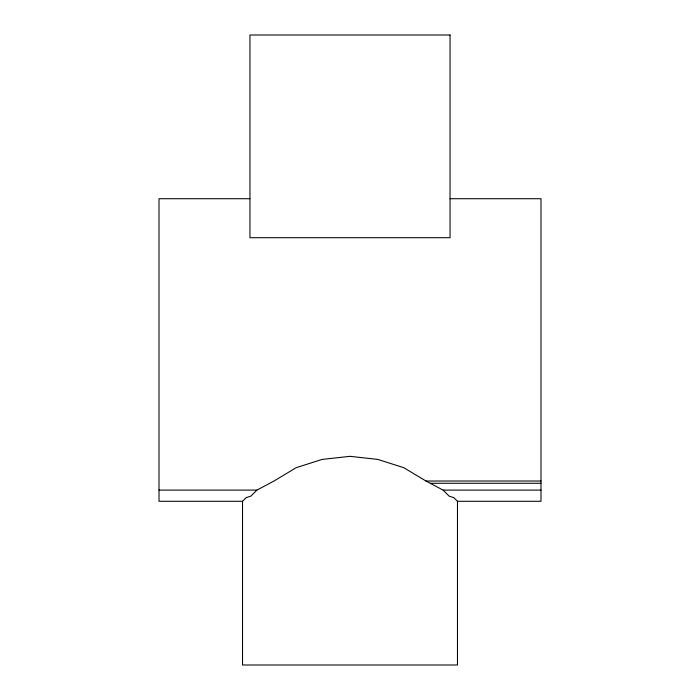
<?xml version="1.0" encoding="UTF-8"?>
<svg xmlns="http://www.w3.org/2000/svg" width="700" height="700" viewBox="0 0 700 700"><rect width="100%" height="100%" fill="white"/><g stroke="black" fill="none" stroke-linecap="round" stroke-linejoin="round"><path stroke-width="1.05" d="M242.524 501.287L246.181 497.63L250.88 496.134L256.918 490.096L273.998 481.023L296.257 467.644L322.184 459.41L350 456.33L377.816 459.41L403.743 467.688L426.002 481.023L443.082 490.096L449.12 496.134L453.819 497.63L457.476 501.287L457.476 665L242.524 665L242.524 501.287L159.005 501.287L159.005 198.713L249.953 198.713M450.048 198.713L540.995 198.713L540.995 501.287L457.476 501.287M426.002 481.023L540.995 481.023M430.447 483.28L540.995 483.28M159.005 490.096L256.918 490.096M443.082 490.096L540.995 490.096M450.048 35L249.953 35L249.953 237.703L450.048 237.703L450.048 35"/></g></svg>
